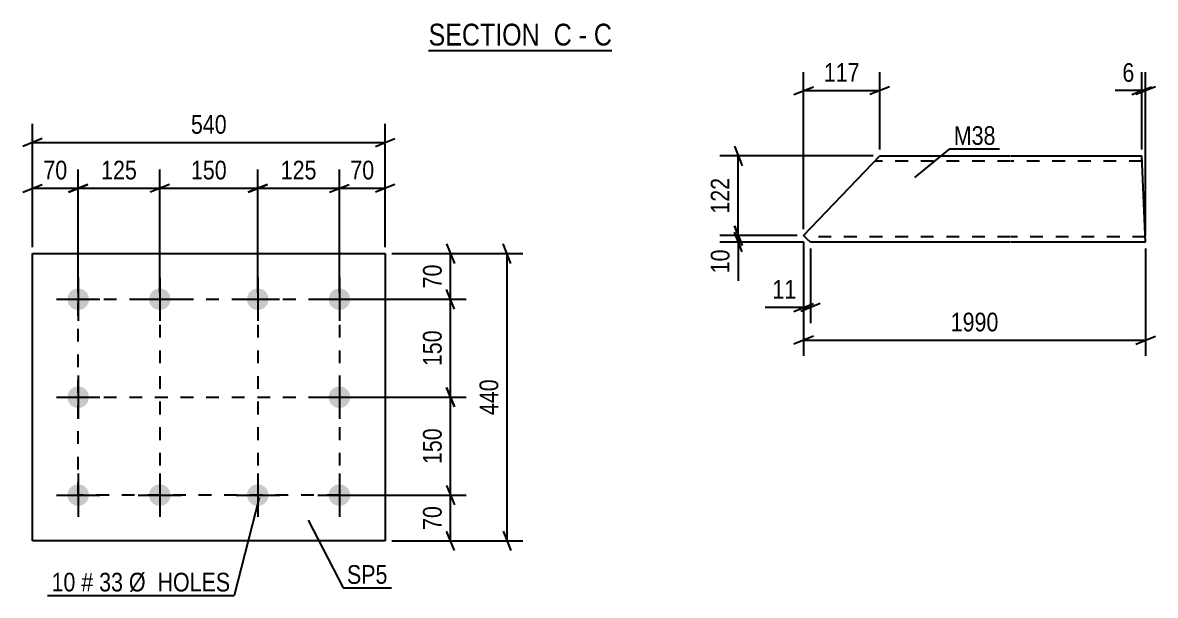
# Model space of a CAD drawing. Header units: millimetres. Extents: x 0 to 841, y 0 to 594.
# Drawn here: x 307.2 to 480.6, y 216.1 to 303.8 of the extents above; entities that cross this region are included whole.
import ezdxf

# ---------------------------------------------------------------- set-up
doc = ezdxf.new("R2010")
doc.units = ezdxf.units.MM
doc.linetypes.add('DXK_LINE_DOT2', pattern=[3.9198, 1.9599, -1.9599])
doc.styles.add('Arial Narrow', font='ARIALN.TTF', dxfattribs={"height": 0.2})

# ---------------------------------------------------------------- blocks, each defined once
blk = doc.blocks.new('Unknown-318891778-12 - 4479')
at = {"color": 6, "linetype": 'Continuous'}
blk.add_line((369.33, 299.58), (397.4, 299.58), dxfattribs=at)
at = {"color": 0, "linetype": 'Continuous'}
for points in [[(387.44, 300.33), (387.44, 303.83), (369.33, 303.83), (369.33, 300.33)], [(391.26, 300.33), (391.26, 303.83), (388.49, 303.83), (388.49, 300.33)], [(393.58, 300.33), (393.58, 303.83), (392.31, 303.83), (392.31, 300.33)], [(397.4, 300.33), (397.4, 303.83), (394.63, 303.83), (394.63, 300.33)]]:
    blk.add_wipeout(points, dxfattribs=at)
at = {"color": 7, "linetype": 'Continuous', "style": 'Arial Narrow'}
for s, p in [('SECTION ', (369.33, 300.33)), ('C', (388.49, 300.33)), ('C', (394.63, 300.33)), ('-', (392.31, 300.33))]:
    blk.add_text(s, height=3.34, dxfattribs=at).set_placement(p)
blk = doc.blocks.new('Part-318891778-3131 - 3115')
at = {"color": 2, "linetype": 'Continuous'}
for p, q in [((426.73, 271.21), (438.41, 283.42)), ((438.41, 283.42), (458.41, 283.42)), ((458.51, 283.42), (478.51, 283.42)), ((479.1, 270.22), (478.51, 283.42)), ((427.31, 270.69), (426.73, 271.21)), ((427.8, 270.22), (427.31, 270.69)), ((458.41, 270.22), (427.8, 270.22)), ((479.1, 270.22), (458.51, 270.22))]:
    blk.add_line(p, q, dxfattribs=at)
at = {"color": 7, "linetype": 'DXK_LINE_DOT2'}
for p, q in [((458.41, 282.62), (437.64, 282.62)), ((478.54, 282.62), (458.51, 282.62)), ((426.75, 271.22), (426.73, 271.21)), ((426.73, 271.21), (426.75, 271.22)), ((426.77, 271.21), (426.75, 271.22)), ((426.75, 271.22), (426.96, 271.02)), ((458.41, 271.02), (426.96, 271.02)), ((479.07, 271.02), (458.51, 271.02)), ((479.07, 271.02), (479.06, 271.08))]:
    blk.add_line(p, q, dxfattribs=at)
blk = doc.blocks.new('Bolt-318891778-2830 - 2796')
at = {"linetype": 'Continuous'}
for points in [[(315.68, 263.12, -1), (315.68, 259.82, -1)], [(328.18, 263.12, -1), (328.18, 259.82, -1)], [(343.18, 263.12, -1), (343.18, 259.82, -1)], [(355.68, 263.12, -1), (355.68, 259.82, -1)], [(315.68, 248.12, -1), (315.68, 244.82, -1)], [(355.68, 248.12, -1), (355.68, 244.82, -1)], [(315.68, 233.12, -1), (315.68, 229.82, -1)], [(328.18, 233.12, -1), (328.18, 229.82, -1)], [(343.18, 233.12, -1), (343.18, 229.82, -1)], [(355.68, 233.12, -1), (355.68, 229.82, -1)]]:
    blk.add_hatch(color=1, dxfattribs=at).paths.add_polyline_path(points)
at = {"color": 1, "linetype": 'Continuous'}
for p, q in [((315.68, 264.77), (315.68, 258.17)), ((328.18, 264.77), (328.18, 258.17)), ((343.18, 264.77), (343.18, 258.17)), ((355.68, 264.77), (355.68, 258.17)), ((312.38, 261.47), (318.98, 261.47)), ((324.88, 261.47), (331.48, 261.47)), ((339.88, 261.47), (346.48, 261.47)), ((352.38, 261.47), (358.98, 261.47)), ((315.68, 249.77), (315.68, 243.17)), ((355.68, 249.77), (355.68, 243.17)), ((312.38, 246.47), (318.98, 246.47)), ((352.38, 246.47), (358.98, 246.47)), ((315.68, 234.77), (315.68, 228.17)), ((328.18, 234.77), (328.18, 228.17)), ((343.18, 234.77), (343.18, 228.17)), ((355.68, 234.77), (355.68, 228.17)), ((312.38, 231.47), (318.98, 231.47)), ((324.88, 231.47), (331.48, 231.47)), ((339.88, 231.47), (346.48, 231.47)), ((352.38, 231.47), (358.98, 231.47))]:
    blk.add_line(p, q, dxfattribs=at)
blk = doc.blocks.new('Part-318891778-2845 - 2796')
at = {"color": 2, "linetype": 'Continuous'}
for p, q in [((308.68, 224.47), (308.68, 268.47)), ((308.68, 268.47), (362.68, 268.47)), ((362.68, 268.47), (362.68, 224.47)), ((362.68, 224.47), (308.68, 224.47))]:
    blk.add_line(p, q, dxfattribs=at)
blk = doc.blocks.new('Rectangle-318891778-2941 - 2796')
at = {"color": 1, "linetype": 'DXK_LINE_DOT2'}
blk.add_lwpolyline([(315.68, 261.47), (355.68, 261.47), (355.68, 231.47), (315.68, 231.47), (315.68, 261.47)], close=True, dxfattribs=at)
blk = doc.blocks.new('Line-318891778-2920 - 2796')
at = {"color": 1, "linetype": 'DXK_LINE_DOT2'}
blk.add_line((328.18, 261.47), (328.18, 231.47), dxfattribs=at)
blk = doc.blocks.new('Line-318891778-2927 - 2796')
at = {"color": 1, "linetype": 'DXK_LINE_DOT2'}
blk.add_line((343.18, 261.47), (343.18, 231.47), dxfattribs=at)
blk = doc.blocks.new('Line-318891778-2934 - 2796')
at = {"color": 1, "linetype": 'DXK_LINE_DOT2'}
blk.add_line((315.68, 246.47), (355.68, 246.47), dxfattribs=at)
blk = doc.blocks.new('StraightDimension-318891778-3179 - 3115')
at = {"color": 7, "linetype": 'Continuous'}
for p, q in [((426.75, 270.22), (426.75, 257.82)), ((427.8, 269.22), (427.8, 257.82)), ((425.25, 259.62), (428.25, 260.82)), ((429.3, 260.82), (426.3, 259.62)), ((426.75, 260.22), (427.8, 260.22))]:
    blk.add_line(p, q, dxfattribs=at)
at = {"color": 0}
blk.add_wipeout([(426.22, 260.97), (426.22, 265.17), (421.37, 265.17), (421.37, 260.97)], dxfattribs=at)
at = {"color": 7, "linetype": 'Continuous'}
blk.add_line((426.75, 260.22), (420.84, 260.22), dxfattribs=at)
blk.add_line((426.75, 260.22), (420.84, 260.22), dxfattribs=at)
at = {"color": 3, "style": 'Arial Narrow'}
blk.add_text('11', height=2.863, dxfattribs=at).set_placement((421.97, 261.57))
blk = doc.blocks.new('StraightDimension-318891778-3134 - 3115')
at = {"color": 7, "linetype": 'Continuous'}
for p, q in [((478.51, 284.42), (478.51, 296.27)), ((479.1, 271.22), (479.1, 296.27)), ((477.01, 292.82), (480.01, 294.02)), ((480.6, 294.02), (477.6, 292.82)), ((478.51, 293.42), (479.1, 293.42))]:
    blk.add_line(p, q, dxfattribs=at)
at = {"color": 0}
blk.add_wipeout([(477.98, 294.17), (477.98, 298.37), (474.96, 298.37), (474.96, 294.17)], dxfattribs=at)
at = {"color": 7, "linetype": 'Continuous'}
blk.add_line((478.51, 293.42), (474.43, 293.42), dxfattribs=at)
blk.add_line((478.51, 293.42), (474.43, 293.42), dxfattribs=at)
at = {"color": 3, "style": 'Arial Narrow'}
blk.add_text('6', height=2.86, dxfattribs=at).set_placement((475.56, 294.77))
blk = doc.blocks.new('StraightDimension-318891778-3152 - 3115')
at = {"color": 7, "linetype": 'Continuous'}
for p, q in [((426.75, 272.22), (426.75, 296.27)), ((438.41, 284.42), (438.41, 296.27)), ((425.25, 292.82), (428.25, 294.02)), ((426.75, 293.42), (438.41, 293.42)), ((439.91, 294.02), (436.91, 292.82))]:
    blk.add_line(p, q, dxfattribs=at)
at = {"color": 0}
blk.add_wipeout([(435.92, 294.17), (435.92, 298.37), (429.24, 298.37), (429.24, 294.17)], dxfattribs=at)
at = {"color": 3, "style": 'Arial Narrow'}
blk.add_text('117', height=2.863, dxfattribs=at).set_placement((429.84, 294.77))
blk = doc.blocks.new('StraightDimension-318891778-3221 - 3115')
at = {"color": 7, "linetype": 'Continuous'}
for p, q in [((416.15, 272.72), (417.35, 269.72)), ((425.75, 271.22), (413.9, 271.22)), ((417.35, 268.72), (416.15, 271.72)), ((416.75, 270.22), (416.75, 271.22)), ((426.8, 270.22), (413.9, 270.22))]:
    blk.add_line(p, q, dxfattribs=at)
at = {"color": 0}
blk.add_wipeout([(416, 269.69), (411.8, 269.69), (411.8, 264.84), (416, 264.84)], dxfattribs=at)
at = {"color": 7, "linetype": 'Continuous'}
blk.add_line((416.75, 270.22), (416.75, 264.31), dxfattribs=at)
blk.add_line((416.75, 270.22), (416.75, 264.31), dxfattribs=at)
at = {"color": 3, "style": 'Arial Narrow'}
blk.add_text('10', height=2.863, rotation=90.0002, dxfattribs=at).set_placement((415.4, 265.44))
blk = doc.blocks.new('StraightDimension-318891778-3205 - 3115')
at = {"color": 7, "linetype": 'Continuous'}
for p, q in [((416.15, 284.92), (417.35, 281.92)), ((437.41, 283.42), (413.9, 283.42)), ((416.75, 271.22), (416.75, 283.42)), ((417.35, 269.72), (416.15, 272.72)), ((425.75, 271.22), (413.9, 271.22))]:
    blk.add_line(p, q, dxfattribs=at)
at = {"color": 0}
blk.add_wipeout([(416, 280.66), (411.8, 280.66), (411.8, 273.98), (416, 273.98)], dxfattribs=at)
at = {"color": 3, "style": 'Arial Narrow'}
blk.add_text('122', height=2.863, rotation=90.0002, dxfattribs=at).set_placement((415.4, 274.58))
blk = doc.blocks.new('StraightDimension-318891778-3242 - 3115')
at = {"color": 7, "linetype": 'Continuous'}
for p, q in [((426.75, 270.22), (426.75, 252.8)), ((479.1, 269.22), (479.1, 252.8)), ((428.25, 255.8), (425.25, 254.6)), ((426.75, 255.2), (479.1, 255.2)), ((477.6, 254.6), (480.6, 255.8))]:
    blk.add_line(p, q, dxfattribs=at)
at = {"color": 0}
blk.add_wipeout([(457.18, 255.95), (457.18, 260.15), (448.67, 260.15), (448.67, 255.95)], dxfattribs=at)
at = {"color": 3, "style": 'Arial Narrow'}
blk.add_text('1990', height=2.863, dxfattribs=at).set_placement((449.27, 256.55))
blk = doc.blocks.new('StraightDimension-318891778-7818 - 2796')
at = {"color": 7, "linetype": 'Continuous'}
for p, q in [((343.18, 262.47), (343.18, 281.32)), ((355.68, 262.47), (355.68, 281.32)), ((344.68, 279.07), (341.68, 277.87)), ((343.18, 278.47), (355.68, 278.47)), ((354.18, 277.87), (357.18, 279.07))]:
    blk.add_line(p, q, dxfattribs=at)
at = {"color": 0}
blk.add_wipeout([(352.77, 279.22), (352.77, 283.42), (346.09, 283.42), (346.09, 279.22)], dxfattribs=at)
at = {"color": 3, "style": 'Arial Narrow'}
blk.add_text('125', height=2.863, dxfattribs=at).set_placement((346.69, 279.82))
blk = doc.blocks.new('StraightDimension-318891778-2847 - 2796')
at = {"color": 7, "linetype": 'Continuous'}
for p, q in [((308.68, 269.47), (308.68, 288.32)), ((362.68, 269.47), (362.68, 288.32)), ((310.18, 286.07), (307.18, 284.87)), ((308.68, 285.47), (362.68, 285.47)), ((361.18, 284.87), (364.18, 286.07))]:
    blk.add_line(p, q, dxfattribs=at)
at = {"color": 0}
blk.add_wipeout([(339.02, 286.22), (339.02, 290.42), (332.34, 290.42), (332.34, 286.22)], dxfattribs=at)
at = {"color": 3, "style": 'Arial Narrow'}
blk.add_text('540', height=2.863, dxfattribs=at).set_placement((332.94, 286.82))
blk = doc.blocks.new('StraightDimension-318891778-2858 - 2796')
at = {"color": 7, "linetype": 'Continuous'}
for p, q in [((308.68, 269.47), (308.68, 281.32)), ((315.68, 262.47), (315.68, 281.32)), ((307.18, 277.87), (310.18, 279.07)), ((308.68, 278.47), (315.68, 278.47)), ((317.18, 279.07), (314.18, 277.87))]:
    blk.add_line(p, q, dxfattribs=at)
at = {"color": 0}
blk.add_wipeout([(314.61, 279.22), (314.61, 283.42), (309.75, 283.42), (309.75, 279.22)], dxfattribs=at)
at = {"color": 3, "style": 'Arial Narrow'}
blk.add_text('70', height=2.863, dxfattribs=at).set_placement((310.35, 279.82))
blk = doc.blocks.new('StraightDimension-318891778-2874 - 2796')
at = {"color": 7, "linetype": 'Continuous'}
for p, q in [((355.68, 262.47), (355.68, 281.32)), ((362.68, 269.47), (362.68, 281.32)), ((354.18, 277.87), (357.18, 279.07)), ((355.68, 278.47), (362.68, 278.47)), ((364.18, 279.07), (361.18, 277.87))]:
    blk.add_line(p, q, dxfattribs=at)
at = {"color": 0}
blk.add_wipeout([(361.61, 279.22), (361.61, 283.42), (356.75, 283.42), (356.75, 279.22)], dxfattribs=at)
at = {"color": 3, "style": 'Arial Narrow'}
blk.add_text('70', height=2.863, dxfattribs=at).set_placement((357.35, 279.82))
blk = doc.blocks.new('StraightDimension-318891778-2885 - 2796')
at = {"color": 7, "linetype": 'Continuous'}
for p, q in [((381.94, 266.97), (380.74, 269.97)), ((363.68, 268.47), (383.74, 268.47)), ((381.34, 224.47), (381.34, 268.47)), ((380.74, 225.97), (381.94, 222.97)), ((363.68, 224.47), (383.74, 224.47))]:
    blk.add_line(p, q, dxfattribs=at)
at = {"color": 0}
blk.add_wipeout([(380.59, 249.81), (376.39, 249.81), (376.39, 243.13), (380.59, 243.13)], dxfattribs=at)
at = {"color": 3, "style": 'Arial Narrow'}
blk.add_text('440', height=2.863, rotation=90.0002, dxfattribs=at).set_placement((379.99, 243.73))
blk = doc.blocks.new('StraightDimension-318891778-2896 - 2796')
at = {"color": 7, "linetype": 'Continuous'}
for p, q in [((372.08, 269.97), (373.28, 266.97)), ((363.68, 268.47), (375.08, 268.47)), ((372.68, 261.47), (372.68, 268.47)), ((373.28, 259.97), (372.08, 262.97)), ((356.68, 261.47), (375.08, 261.47))]:
    blk.add_line(p, q, dxfattribs=at)
at = {"color": 0}
blk.add_wipeout([(371.93, 267.4), (367.73, 267.4), (367.73, 262.54), (371.93, 262.54)], dxfattribs=at)
at = {"color": 3, "style": 'Arial Narrow'}
blk.add_text('70', height=2.863, rotation=90.0002, dxfattribs=at).set_placement((371.33, 263.14))
blk = doc.blocks.new('StraightDimension-318891778-2910 - 2796')
at = {"color": 7, "linetype": 'Continuous'}
for p, q in [((372.08, 232.97), (373.28, 229.97)), ((356.68, 231.47), (375.08, 231.47)), ((372.68, 224.47), (372.68, 231.47)), ((373.28, 222.97), (372.08, 225.97)), ((363.68, 224.47), (375.08, 224.47))]:
    blk.add_line(p, q, dxfattribs=at)
at = {"color": 0}
blk.add_wipeout([(371.93, 230.4), (367.73, 230.4), (367.73, 225.54), (371.93, 225.54)], dxfattribs=at)
at = {"color": 3, "style": 'Arial Narrow'}
blk.add_text('70', height=2.863, rotation=90.0002, dxfattribs=at).set_placement((371.33, 226.14))
blk = doc.blocks.new('StraightDimension-318891778-7814 - 2796')
at = {"color": 7, "linetype": 'Continuous'}
for p, q in [((315.68, 262.47), (315.68, 281.32)), ((328.18, 262.47), (328.18, 281.32)), ((314.18, 277.87), (317.18, 279.07)), ((315.68, 278.47), (328.18, 278.47)), ((329.68, 279.07), (326.68, 277.87))]:
    blk.add_line(p, q, dxfattribs=at)
at = {"color": 0}
blk.add_wipeout([(325.27, 279.22), (325.27, 283.42), (318.59, 283.42), (318.59, 279.22)], dxfattribs=at)
at = {"color": 3, "style": 'Arial Narrow'}
blk.add_text('125', height=2.863, dxfattribs=at).set_placement((319.19, 279.82))
blk = doc.blocks.new('StraightDimension-318891778-7816 - 2796')
at = {"color": 7, "linetype": 'Continuous'}
for p, q in [((328.18, 262.47), (328.18, 281.32)), ((343.18, 262.47), (343.18, 281.32)), ((329.68, 279.07), (326.68, 277.87)), ((328.18, 278.47), (343.18, 278.47)), ((341.68, 277.87), (344.68, 279.07))]:
    blk.add_line(p, q, dxfattribs=at)
at = {"color": 0}
blk.add_wipeout([(339.02, 279.22), (339.02, 283.42), (332.34, 283.42), (332.34, 279.22)], dxfattribs=at)
at = {"color": 3, "style": 'Arial Narrow'}
blk.add_text('150', height=2.863, dxfattribs=at).set_placement((332.94, 279.82))
blk = doc.blocks.new('StraightDimension-318891778-7838 - 2796')
at = {"color": 7, "linetype": 'Continuous'}
for p, q in [((356.68, 246.47), (375.08, 246.47)), ((373.28, 244.97), (372.08, 247.97)), ((372.68, 231.47), (372.68, 246.47)), ((372.08, 232.97), (373.28, 229.97)), ((356.68, 231.47), (375.08, 231.47))]:
    blk.add_line(p, q, dxfattribs=at)
at = {"color": 0}
blk.add_wipeout([(371.93, 242.31), (367.73, 242.31), (367.73, 235.63), (371.93, 235.63)], dxfattribs=at)
at = {"color": 3, "style": 'Arial Narrow'}
blk.add_text('150', height=2.863, rotation=90.0002, dxfattribs=at).set_placement((371.33, 236.23))
blk = doc.blocks.new('StraightDimension-318891778-7840 - 2796')
at = {"color": 7, "linetype": 'Continuous'}
for p, q in [((373.28, 259.97), (372.08, 262.97)), ((356.68, 261.47), (375.08, 261.47)), ((372.68, 246.47), (372.68, 261.47)), ((356.68, 246.47), (375.08, 246.47)), ((372.08, 247.97), (373.28, 244.97))]:
    blk.add_line(p, q, dxfattribs=at)
at = {"color": 0}
blk.add_wipeout([(371.93, 257.31), (367.73, 257.31), (367.73, 250.63), (371.93, 250.63)], dxfattribs=at)
at = {"color": 3, "style": 'Arial Narrow'}
blk.add_text('150', height=2.863, rotation=90.0002, dxfattribs=at).set_placement((371.33, 251.23))
blk = doc.blocks.new('Mark-318891778-3127 - 3115')
at = {"color": 0}
blk.add_wipeout([(456.14, 285.11), (456.14, 288.11), (449.74, 288.11), (449.74, 285.11)], dxfattribs=at)
blk.add_wipeout([(456.14, 285.11), (456.14, 288.11), (449.74, 288.11), (449.74, 285.11)], dxfattribs=at)
at = {"color": 30, "linetype": 'Continuous'}
for p, q in [((443.78, 280.13), (449.14, 284.51)), ((449.14, 284.51), (456.74, 284.51))]:
    blk.add_line(p, q, dxfattribs=at)
at = {"color": 3, "style": 'Arial Narrow'}
blk.add_text('M38', height=2.863, dxfattribs=at).set_placement((449.74, 285.11))
blk = doc.blocks.new('Mark-318891778-2826 - 2796')
at = {"color": 0}
for points in [[(315.26, 216.72), (315.26, 219.72), (311.6, 219.72), (311.6, 216.72)], [(317.99, 216.72), (317.99, 219.72), (316.16, 219.72), (316.16, 216.72)], [(322.55, 216.72), (322.55, 219.72), (318.89, 219.72), (318.89, 216.72)], [(338.97, 216.72), (338.97, 219.72), (323.45, 219.72), (323.45, 216.72)]]:
    blk.add_wipeout(points, dxfattribs=at)
for points in [[(315.26, 216.72), (315.26, 219.72), (311.6, 219.72), (311.6, 216.72)], [(317.99, 216.72), (317.99, 219.72), (316.16, 219.72), (316.16, 216.72)], [(322.55, 216.72), (322.55, 219.72), (318.89, 219.72), (318.89, 216.72)], [(338.97, 216.72), (338.97, 219.72), (323.45, 219.72), (323.45, 216.72)]]:
    blk.add_wipeout(points, dxfattribs=at)
at = {"color": 7, "linetype": 'Continuous'}
for p in [(343.38, 231.08), (311, 216.12)]:
    blk.add_line(p, (339.57, 216.12), dxfattribs=at)
at = {"color": 3, "style": 'Arial Narrow'}
for s, height, p in [('10', 2.863, (311.6, 216.72)), ('#', 2.86, (316.16, 216.72)), ('33', 2.863, (318.89, 216.72)), ('Ø  HOLES', 2.863, (323.45, 216.72))]:
    blk.add_text(s, height=height, dxfattribs=at).set_placement(p)
blk = doc.blocks.new('Mark-318891778-2841 - 2796')
at = {"color": 0}
blk.add_wipeout([(363.04, 217.89), (363.04, 220.89), (356.83, 220.89), (356.83, 217.89)], dxfattribs=at)
blk.add_wipeout([(363.04, 217.89), (363.04, 220.89), (356.83, 220.89), (356.83, 217.89)], dxfattribs=at)
at = {"color": 30, "linetype": 'Continuous'}
for p, q in [((350.89, 227.64), (356.23, 217.29)), ((356.23, 217.29), (363.64, 217.29))]:
    blk.add_line(p, q, dxfattribs=at)
at = {"color": 3, "style": 'Arial Narrow'}
blk.add_text('SP5', height=2.863, dxfattribs=at).set_placement((356.83, 217.89))

msp = doc.modelspace()

# ---------------------------------------------------------------- block references
for name in ['Unknown-318891778-12 - 4479', 'Part-318891778-3131 - 3115', 'Part-318891778-2845 - 2796', 'Bolt-318891778-2830 - 2796', 'Rectangle-318891778-2941 - 2796', 'Line-318891778-2920 - 2796', 'Line-318891778-2927 - 2796', 'Line-318891778-2934 - 2796']:
    msp.add_blockref(name, (0, 0))

# ---------------------------------------------------------------- next in the draw order: block references
for name in ['StraightDimension-318891778-3152 - 3115', 'StraightDimension-318891778-3134 - 3115', 'Mark-318891778-3127 - 3115', 'StraightDimension-318891778-7818 - 2796', 'StraightDimension-318891778-3179 - 3115', 'Mark-318891778-2826 - 2796']:
    msp.add_blockref(name, (0, 0))

# ---------------------------------------------------------------- next in the draw order: block references
for name in ['StraightDimension-318891778-2847 - 2796', 'StraightDimension-318891778-3221 - 3115']:
    msp.add_blockref(name, (0, 0))

# ---------------------------------------------------------------- next in the draw order: block references
for name in ['StraightDimension-318891778-3205 - 3115', 'StraightDimension-318891778-2858 - 2796', 'StraightDimension-318891778-2874 - 2796']:
    msp.add_blockref(name, (0, 0))

# ---------------------------------------------------------------- next in the draw order: block references
for name in ['StraightDimension-318891778-7814 - 2796', 'StraightDimension-318891778-2885 - 2796', 'StraightDimension-318891778-3242 - 3115']:
    msp.add_blockref(name, (0, 0))

# ---------------------------------------------------------------- next in the draw order: block references
for name in ['StraightDimension-318891778-7816 - 2796', 'StraightDimension-318891778-2896 - 2796', 'StraightDimension-318891778-2910 - 2796']:
    msp.add_blockref(name, (0, 0))

# ---------------------------------------------------------------- next in the draw order: block references
for name in ['StraightDimension-318891778-7838 - 2796', 'Mark-318891778-2841 - 2796']:
    msp.add_blockref(name, (0, 0))

# ---------------------------------------------------------------- next in the draw order: block references
msp.add_blockref('StraightDimension-318891778-7840 - 2796', (0, 0))

doc.saveas('drawing.dxf')
